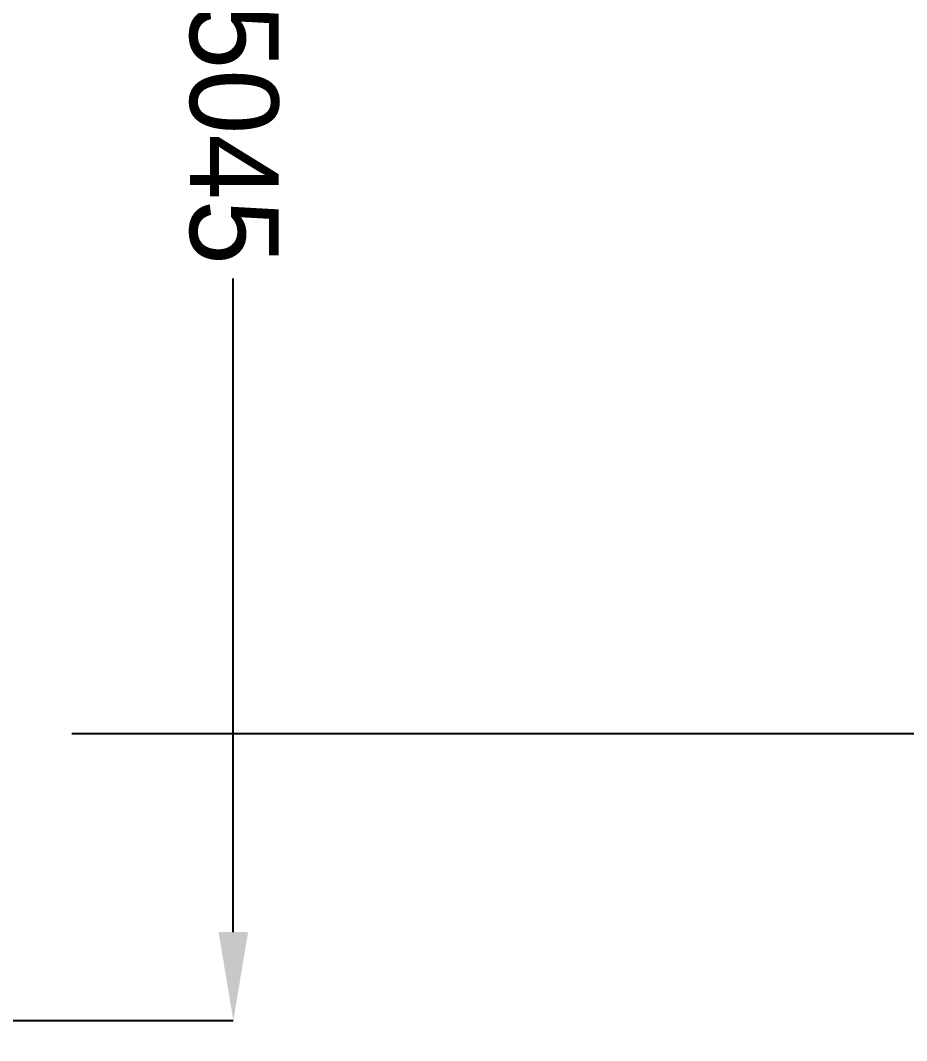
# Model space of a CAD drawing. Header units: inches. Extents: x 0 to 81.1, y 0 to 52.1.
# Drawn here: x 7.336 to 8.049, y 24.728 to 25.549 of the extents above; entities that cross this region are included whole.
import ezdxf
from ezdxf.enums import TextEntityAlignment as Align

# ---------------------------------------------------------------- set-up
doc = ezdxf.new("R2010")
doc.units = ezdxf.units.IN
doc.header["$MEASUREMENT"] = 0
doc.linetypes.add('SLD-Solid', pattern=[0])
doc.layers.add('PSYMS', color=7, linetype='Continuous')
doc.styles.add('SLDTEXTSTYLE0', font='arial.ttf', dxfattribs={"width": 0.948})
doc.styles.get("Standard").update_dxf_attribs({"font": 'arial.ttf'})
doc.styles.add('WD', font='romans.shx', dxfattribs={"height": 0.185})
doc.dimstyles.new('SLDDIMSTYLE0', dxfattribs={"dimtxt": 0.133472, "dimasz": 0.133472, "dimexe": 0, "dimexo": 0.0625, "dimgap": 0.033368, "dimtad": 0, "dimtih": 1, "dimtoh": 1, "dimdec": 4, "dimrnd": 1e-09, "dimzin": 12, "dimdsep": 46, "dimtxsty": 'SLDTEXTSTYLE0', "dimsah": 1, "dimcen": 0.09, "dimadec": 0, "dimazin": 3, "dimtfac": 1, "dimtdec": 4, "dimtofl": 0, "dimtmove": 0, "dimatfit": 3, "dimfxl": 1, "dimfrac": 2, "dimtolj": 1, "dimtzin": 12, "dimarcsym": 0})
doc.dimstyles.new('SLDDIMSTYLE1', dxfattribs={"dimtxt": 0.18, "dimasz": 0.087724, "dimexe": 0, "dimexo": 0.0625, "dimgap": 0, "dimtad": 0, "dimtih": 1, "dimtoh": 1, "dimdec": 0, "dimrnd": 1e-09, "dimzin": 0, "dimdsep": 46, "dimtxsty": 'Standard', "dimsah": 1, "dimcen": 0.09, "dimadec": 0, "dimazin": 0, "dimtfac": 0.087724, "dimtdec": 0, "dimtofl": 0, "dimtmove": 0, "dimatfit": 3, "dimfxl": 1, "dimfrac": 2, "dimtolj": 1, "dimtzin": 0, "dimarcsym": 0})
doc.dimstyles.get("Standard").update_dxf_attribs({"dimtxt": 0.18, "dimasz": 0.18, "dimexe": 0.18, "dimexo": 0.0625, "dimgap": 0.09, "dimtad": 0, "dimtih": 1, "dimtoh": 1, "dimdec": 4, "dimzin": 0, "dimdsep": 46, "dimtxsty": 'Standard', "dimcen": 0.09, "dimadec": 0, "dimazin": 0, "dimtfac": 1, "dimtdec": 4, "dimtofl": 0, "dimtmove": 0, "dimatfit": 3, "dimfxl": 1, "dimtolj": 1, "dimtzin": 0, "dimarcsym": 0})

# ---------------------------------------------------------------- blocks, each defined once
blk = doc.blocks.new('*D21')
at = {"color": 0, "linetype": 'SLD-Solid', "lineweight": -2, "transparency": 16777216}
for p, q in [((7.37735, 24.97473), (10.05301, 24.97473)), ((10.05301, 23.87473), (10.05301, 23.09708)), ((10.05301, 21.38473), (10.05301, 22.16237)), ((8.24735, 20.28473), (10.05301, 20.28473))]:
    blk.add_line(p, q, dxfattribs=at)
at = {"color": 0, "linetype": 'SLD-Solid', "transparency": 16777216}
for points in [[(9.86967, 23.87473), (10.23634, 23.87473), (10.05301, 24.97473)], [(9.86967, 21.38473), (10.23634, 21.38473), (10.05301, 20.28473)]]:
    blk.add_solid(points, dxfattribs=at)
at = {"layer": 'Defpoints', "color": 0, "linetype": 'SLD-Solid', "transparency": 16777216}
for p in [(7.31485, 24.97473), (8.18485, 20.28473), (10.05301, 20.28473)]:
    blk.add_point(p, dxfattribs=at)
at = {"color": 0, "linetype": 'SLD-Solid', "lineweight": 18, "transparency": 16777216, "insert": (10.05301, 23.06371), "char_height": 0.85, "attachment_point": 2, "style": 'SLDTEXTSTYLE0'}
blk.add_mtext('\\A1;4.69"', dxfattribs=at)
blk = doc.blocks.new('*D23')
at = {"color": 0, "lineweight": -2, "transparency": 16777216}
for p, q in [((7.44899, 38.54035), (14.2425, 38.54035)), ((14.0625, 37.44035), (14.0625, 28.06287)), ((14.0625, 21.38382), (14.0625, 27.01489)), ((7.44899, 20.28382), (14.2425, 20.28382))]:
    blk.add_line(p, q, dxfattribs=at)
at = {"color": 0, "transparency": 16777216}
for points in [[(13.87917, 37.44035), (14.24583, 37.44035), (14.0625, 38.54035)], [(13.87917, 21.38382), (14.24583, 21.38382), (14.0625, 20.28382)]]:
    blk.add_solid(points, dxfattribs=at)
at = {"layer": 'Defpoints', "color": 0, "transparency": 16777216}
for p in [(7.38649, 38.54035), (7.38649, 20.28382), (14.0625, 20.28382)]:
    blk.add_point(p, dxfattribs=at)
at = {"color": 0, "transparency": 16777216, "insert": (14.0625, 27.53888), "char_height": 0.85, "attachment_point": 5}
blk.add_mtext('\\A1;18.2565', dxfattribs=at)
blk = doc.blocks.new('*D36')
at = {"color": 0, "linetype": 'SLD-Solid', "lineweight": -2, "transparency": 16777216}
for p, q in [((0.00176, 1.53352), (0.00176, 1.69481)), ((0.07304, 1.69481), (0.59868, 1.69481)), ((1.43498, 1.69481), (0.90898, 1.69481)), ((1.50626, 1.45202), (1.50626, 1.69481))]:
    blk.add_line(p, q, dxfattribs=at)
at = {"color": 0, "linetype": 'SLD-Solid', "transparency": 16777216}
for points in [[(0.07304, 1.70669), (0.07304, 1.68293), (0.00176, 1.69481)], [(1.43498, 1.70669), (1.43498, 1.68293), (1.50626, 1.69481)]]:
    blk.add_solid(points, dxfattribs=at)
at = {"layer": 'Defpoints', "color": 0, "linetype": 'SLD-Solid', "transparency": 16777216}
for p in [(1.50626, 1.69481), (0.00176, 1.47102), (1.50626, 1.38952)]:
    blk.add_point(p, dxfattribs=at)
at = {"color": 0, "linetype": 'SLD-Solid', "lineweight": 18, "transparency": 16777216, "insert": (0.75383, 1.7312), "char_height": 0.071276, "attachment_point": 2, "style": 'SLDTEXTSTYLE0'}
blk.add_mtext('\\A1;1.5045', dxfattribs=at)
blk = doc.blocks.new('HDV1_COMP_1')
at = {"style": 'WD', "width": 0.7}
for tag, p in [('INST', (0.25, 1.2321)), ('LOC', (0.25, 1.0625)), ('DESC1', (0.25, 0.90625)), ('DESC2', (0.25, 0.75)), ('DESC3', (0.25, 0.60207)), ('XREF', (0.25, 0.03125))]:
    blk.add_attdef(tag, text='', height=0.125, dxfattribs=at).set_placement(p, align=Align.CENTER)
at = {"style": 'WD'}
blk.add_attdef('TAG1', text='', height=0.125, dxfattribs=at).set_placement((0.25, 0.4375), align=Align.CENTER)
at = {"style": 'WD', "flags": 9}
blk.add_attdef('FAMILY', (0.45469, 0.40234), '', height=0.01, dxfattribs=at)
for tag, p in [('CAT', (0.47974, 0.35817)), ('MFG', (0.4778, 0.33873)), ('ASSYCODE', (0.47997, 0.32136))]:
    blk.add_attdef(tag, text='', height=0.01, dxfattribs=at).set_placement(p, align=Align.CENTER)
at = {"color": 7, "linetype": 'SLD-Solid', "lineweight": 18}
dim = blk.add_linear_dim(base=(1.50626, 1.69481), p1=(0.00176, 1.47102), p2=(1.50626, 1.38952), dimstyle='SLDDIMSTYLE1', dxfattribs=at)
dim.commit()
dim.dimension.update_dxf_attribs({"geometry": '*D36', "text_midpoint": (0.75383, 1.69481), "dimtype": 128})

msp = doc.modelspace()

# ---------------------------------------------------------------- block references
at = {"layer": 'PSYMS', "rotation": 270}
msp.add_blockref('HDV1_COMP_1', (5.8125, 26.25), dxfattribs=at)

# ---------------------------------------------------------------- dimensions: what is measured, and where the dimension line sits
at = {"color": 2}
dim = msp.add_linear_dim(base=(14.0625, 20.28382), p1=(7.38649, 38.54035), p2=(7.38649, 20.28382), angle=90, dimstyle='Standard', override={"dimtxt": 0.85, "dimasz": 1.1}, dxfattribs=at)
dim.commit()
dim.dimension.update_dxf_attribs({"geometry": '*D23', "text_midpoint": (14.0625, 27.53888), "dimtype": 160})
at = {"color": 2, "linetype": 'SLD-Solid', "lineweight": 18}
dim = msp.add_linear_dim(base=(10.05301, 20.28473), p1=(7.31485, 24.97473), p2=(8.18485, 20.28473), angle=270, text='<>"', dimstyle='SLDDIMSTYLE0', override={"dimtxt": 0.85, "dimasz": 1.1}, dxfattribs=at)
dim.commit()
dim.dimension.update_dxf_attribs({"geometry": '*D21', "text_midpoint": (10.05301, 22.62973), "dimtype": 160})

doc.saveas('drawing.dxf')
